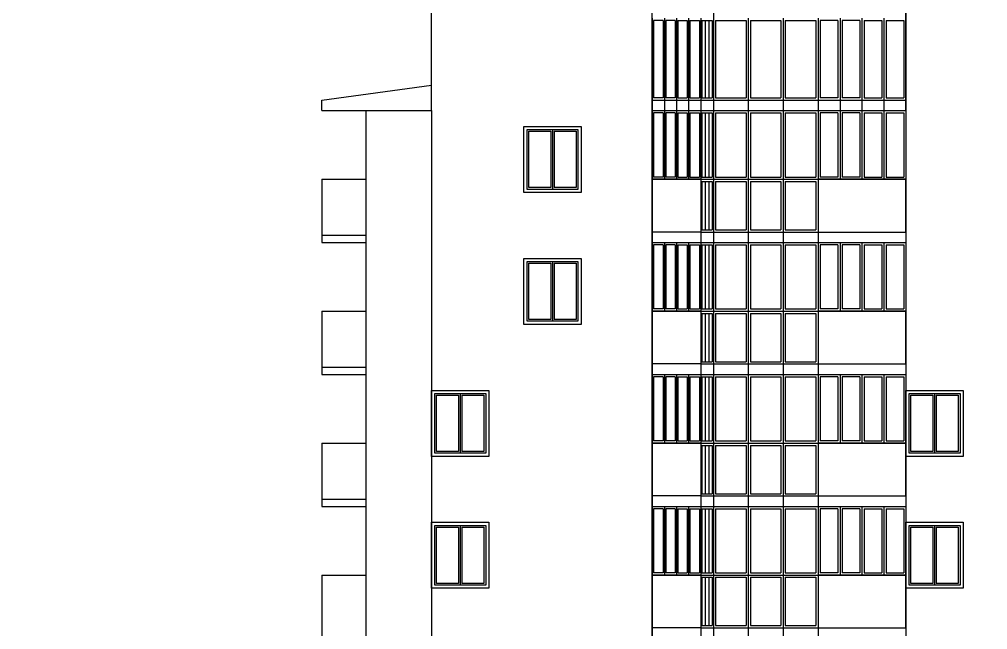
# Model space of a CAD drawing. Header units: inches. Extents: x -634 to 3638, y -6930911 to 5552.
# Drawn here: x 2306.56 to 2327.81, y 3421.31 to 3434.7 of the extents above; entities that cross this region are included whole.
import ezdxf

# ---------------------------------------------------------------- set-up
doc = ezdxf.new("R2010")
doc.units = ezdxf.units.IN
doc.header["$MEASUREMENT"] = 0
doc.linetypes.add('Dashed', pattern=[1128.888893, 564.444447, -564.444447])
for name, color, linetype, lineweight in [('ELEV', 134, 'Continuous', 18), ('фасады', 7, 'Continuous', 30), ('фасады2', 7, 'Continuous', 25)]:
    doc.layers.add(name, color=color, linetype=linetype, lineweight=lineweight)

msp = doc.modelspace()

# ---------------------------------------------------------------- hatches: boundary and pattern name
at = {"layer": 'ELEV', "linetype": 'Continuous'}
h = msp.add_hatch(dxfattribs=at)
h.set_pattern_fill('ANSI31', color=256, scale=0.01044, style=0)
h.set_pattern_definition([(45, (1262.311104, 3366.587935), (-0.02343928418428, 0.02343928418428), [])])
edge = h.paths.add_edge_path()
edge.add_ellipse((1445.78234, 3471.96182), major_axis=(0, 6932302.83262), ratio=0.00000001506, start_angle=89.999976115149, end_angle=270.000023884851)
edge.add_line((1445.67794, 3474.85168), (1445.67794, 3528.48347))
edge.add_line((1445.67794, 3528.48347), (1445.88675, 3528.48347))
edge.add_line((1445.88675, 3528.48347), (1445.88675, 3474.85168))

# ---------------------------------------------------------------- linework, layer by layer
at = {"layer": 'фасады', "color": 7, "ltscale": 100}
for points in [[(2320.454, 3426.90714), (2320.454, 3439.77536)], [(2321.79484, 3439.77536), (2321.79484, 3426.90714)], [(2326.01994, 3439.77536), (2326.01994, 3426.90714)], [(2313.19898, 3432.69494), (2315.61057, 3432.69494)], [(2320.454, 3400.86201), (2320.454, 3426.90714)], [(2321.79484, 3426.90714), (2321.79484, 3400.86201)], [(2326.01994, 3426.90714), (2326.01994, 3400.86201)]]:
    msp.add_lwpolyline(points, dxfattribs=at)
at = {"layer": 'фасады', "color": 7, "linetype": 'Dashed', "ltscale": 100}
for points in [[(2315.61057, 3432.69494), (2315.61057, 3436.10975)], [(2313.19898, 3432.92645), (2315.61057, 3433.25448)], [(2313.19898, 3432.69494), (2313.19898, 3432.92645)], [(2314.16362, 3432.69494), (2314.16362, 3429.80104)], [(2315.61057, 3432.69494), (2315.61057, 3429.80104)], [(2313.19898, 3431.19011), (2313.19898, 3429.80104)], [(2313.19898, 3431.19011), (2314.16362, 3431.19011)], [(2314.16362, 3429.95538), (2313.19898, 3429.95538), (2313.19898, 3429.80104), (2314.16362, 3429.80104)], [(2314.16362, 3429.80104), (2314.16362, 3426.90714)], [(2315.61057, 3429.80104), (2315.61057, 3426.90714)], [(2313.19898, 3428.29621), (2313.19898, 3426.90714)], [(2313.19898, 3428.29621), (2314.16362, 3428.29621)], [(2314.16362, 3427.06148), (2313.19898, 3427.06148), (2313.19898, 3426.90714), (2314.16362, 3426.90714)], [(2314.16362, 3427.06148), (2313.19898, 3427.06148), (2313.19898, 3426.90714), (2314.16362, 3426.90714)], [(2314.16362, 3426.90714), (2314.16362, 3424.01323)], [(2315.61057, 3426.90714), (2315.61057, 3424.01323)], [(2313.19898, 3425.40231), (2313.19898, 3424.01323)], [(2313.19898, 3425.40231), (2314.16362, 3425.40231)], [(2314.16362, 3424.16758), (2313.19898, 3424.16758), (2313.19898, 3424.01323), (2314.16362, 3424.01323)], [(2314.16362, 3424.01323), (2314.16362, 3421.11933)], [(2315.61057, 3424.01323), (2315.61057, 3421.11933)], [(2313.19898, 3422.5084), (2313.19898, 3421.11933)], [(2313.19898, 3422.5084), (2314.16362, 3422.5084)]]:
    msp.add_lwpolyline(points, dxfattribs=at)
at = {"layer": 'фасады', "color": 7, "ltscale": 100}
for points in [[(2320.454, 3431.19011), (2321.5151, 3431.19011), (2321.5151, 3430.03255), (2320.454, 3430.03255)], [(2326.01994, 3431.19011), (2324.09067, 3431.19011), (2324.09067, 3430.03255), (2326.01994, 3430.03255)], [(2320.454, 3428.29621), (2321.5151, 3428.29621), (2321.5151, 3427.13865), (2320.454, 3427.13865)], [(2326.01994, 3428.29621), (2324.09067, 3428.29621), (2324.09067, 3427.13865), (2326.01994, 3427.13865)], [(2320.454, 3425.40231), (2321.5151, 3425.40231), (2321.5151, 3424.24475), (2320.454, 3424.24475)], [(2326.01994, 3425.40231), (2324.09067, 3425.40231), (2324.09067, 3424.24475), (2326.01994, 3424.24475)], [(2320.454, 3422.5084), (2321.5151, 3422.5084), (2321.5151, 3421.35084), (2320.454, 3421.35084)], [(2326.01994, 3422.5084), (2324.09067, 3422.5084), (2324.09067, 3421.35084), (2326.01994, 3421.35084)]]:
    msp.add_lwpolyline(points, close=True, dxfattribs=at)
at = {"layer": 'фасады2', "color": 7, "ltscale": 100}
for p, q in [((2317.70383, 3432.28015), (2318.8228, 3432.28015)), ((2317.70383, 3430.96825), (2317.70383, 3432.28015)), ((2318.8228, 3432.28015), (2318.8228, 3430.96825)), ((2317.74241, 3431.00683), (2317.74241, 3432.24156)), ((2317.74241, 3432.24156), (2318.22473, 3432.24156)), ((2318.3019, 3432.24156), (2318.78422, 3432.24156)), ((2318.78422, 3432.24156), (2318.78422, 3431.00683)), ((2318.22473, 3431.00683), (2317.74241, 3431.00683)), ((2318.78422, 3431.00683), (2318.3019, 3431.00683)), ((2321.5151, 3431.19011), (2320.454, 3431.19011)), ((2321.5151, 3431.19011), (2320.454, 3431.19011)), ((2321.5151, 3431.19011), (2320.454, 3431.19011)), ((2326.01994, 3431.19011), (2324.09067, 3431.19011)), ((2326.01994, 3431.19011), (2324.09067, 3431.19011)), ((2326.01994, 3431.19011), (2324.09067, 3431.19011)), ((2318.8228, 3430.96825), (2317.70383, 3430.96825)), ((2317.70383, 3429.38625), (2318.8228, 3429.38625)), ((2317.70383, 3428.07434), (2317.70383, 3429.38625)), ((2317.74241, 3428.11293), (2317.74241, 3429.34766)), ((2317.74241, 3429.34766), (2318.22473, 3429.34766)), ((2318.3019, 3429.34766), (2318.78422, 3429.34766)), ((2318.78422, 3429.34766), (2318.78422, 3428.11293)), ((2318.8228, 3429.38625), (2318.8228, 3428.07434)), ((2321.5151, 3428.29621), (2320.454, 3428.29621)), ((2321.5151, 3428.29621), (2320.454, 3428.29621)), ((2321.5151, 3428.29621), (2320.454, 3428.29621)), ((2326.01994, 3428.29621), (2324.09067, 3428.29621)), ((2326.01994, 3428.29621), (2324.09067, 3428.29621)), ((2326.01994, 3428.29621), (2324.09067, 3428.29621)), ((2318.8228, 3428.07434), (2317.70383, 3428.07434)), ((2318.22473, 3428.11293), (2317.74241, 3428.11293)), ((2318.78422, 3428.11293), (2318.3019, 3428.11293)), ((2315.67809, 3426.49234), (2316.79707, 3426.49234)), ((2315.67809, 3425.18044), (2315.67809, 3426.49234)), ((2315.71668, 3425.21903), (2315.71668, 3426.45376)), ((2315.71668, 3426.45376), (2316.199, 3426.45376)), ((2316.27617, 3426.45376), (2316.75848, 3426.45376)), ((2316.75848, 3426.45376), (2316.75848, 3425.21903)), ((2316.79707, 3426.49234), (2316.79707, 3425.18044)), ((2326.08746, 3426.49234), (2327.20644, 3426.49234)), ((2326.08746, 3425.18044), (2326.08746, 3426.49234)), ((2326.12605, 3425.21903), (2326.12605, 3426.45376)), ((2326.12605, 3426.45376), (2326.60837, 3426.45376)), ((2326.68554, 3426.45376), (2327.16785, 3426.45376)), ((2327.16785, 3426.45376), (2327.16785, 3425.21903)), ((2327.20644, 3426.49234), (2327.20644, 3425.18044)), ((2321.5151, 3425.40231), (2320.454, 3425.40231)), ((2321.5151, 3425.40231), (2320.454, 3425.40231)), ((2321.5151, 3425.40231), (2320.454, 3425.40231)), ((2326.01994, 3425.40231), (2324.09067, 3425.40231)), ((2326.01994, 3425.40231), (2324.09067, 3425.40231)), ((2326.01994, 3425.40231), (2324.09067, 3425.40231)), ((2316.79707, 3425.18044), (2315.67809, 3425.18044)), ((2316.199, 3425.21903), (2315.71668, 3425.21903)), ((2316.75848, 3425.21903), (2316.27617, 3425.21903)), ((2327.20644, 3425.18044), (2326.08746, 3425.18044)), ((2326.60837, 3425.21903), (2326.12605, 3425.21903)), ((2327.16785, 3425.21903), (2326.68554, 3425.21903)), ((2315.67809, 3423.59844), (2316.79707, 3423.59844)), ((2315.67809, 3422.28654), (2315.67809, 3423.59844)), ((2315.71668, 3422.32512), (2315.71668, 3423.55986)), ((2315.71668, 3423.55986), (2316.199, 3423.55986)), ((2316.27617, 3423.55986), (2316.75848, 3423.55986)), ((2316.75848, 3423.55986), (2316.75848, 3422.32512)), ((2316.79707, 3423.59844), (2316.79707, 3422.28654)), ((2326.08746, 3423.59844), (2327.20644, 3423.59844)), ((2326.08746, 3422.28654), (2326.08746, 3423.59844)), ((2326.12605, 3422.32512), (2326.12605, 3423.55986)), ((2326.12605, 3423.55986), (2326.60837, 3423.55986)), ((2326.68554, 3423.55986), (2327.16785, 3423.55986)), ((2327.16785, 3423.55986), (2327.16785, 3422.32512)), ((2327.20644, 3423.59844), (2327.20644, 3422.28654)), ((2321.5151, 3422.5084), (2320.454, 3422.5084)), ((2321.5151, 3422.5084), (2320.454, 3422.5084)), ((2321.5151, 3422.5084), (2320.454, 3422.5084)), ((2326.01994, 3422.5084), (2324.09067, 3422.5084)), ((2326.01994, 3422.5084), (2324.09067, 3422.5084)), ((2326.01994, 3422.5084), (2324.09067, 3422.5084)), ((2316.79707, 3422.28654), (2315.67809, 3422.28654)), ((2316.199, 3422.32512), (2315.71668, 3422.32512)), ((2316.75848, 3422.32512), (2316.27617, 3422.32512)), ((2327.20644, 3422.28654), (2326.08746, 3422.28654)), ((2326.60837, 3422.32512), (2326.12605, 3422.32512)), ((2327.16785, 3422.32512), (2326.68554, 3422.32512))]:
    msp.add_line(p, q, dxfattribs=at)
at = {"layer": 'фасады2', "color": 7, "linetype": 'Dashed', "ltscale": 100}
for points in [[(2326.01994, 3432.69494), (2326.01994, 3439.77536)], [(2320.454, 3434.72067), (2320.454, 3432.69494)], [(2320.48294, 3434.67244), (2320.48294, 3432.97469)], [(2320.69033, 3434.67244), (2320.48294, 3434.67244)], [(2320.69033, 3434.67244), (2320.69033, 3432.97469)], [(2320.71927, 3434.72067), (2320.71927, 3432.69494)], [(2320.74821, 3434.67244), (2320.74821, 3432.97469)], [(2320.95561, 3434.67244), (2320.74821, 3434.67244)], [(2320.95561, 3434.67244), (2320.95561, 3432.97469)], [(2320.98455, 3434.72067), (2320.98455, 3432.69494)], [(2321.01349, 3434.67244), (2321.01349, 3432.97469)], [(2321.01349, 3434.67244), (2321.22088, 3434.67244)], [(2321.22088, 3434.67244), (2321.22088, 3432.97469)], [(2321.24982, 3434.72067), (2321.24982, 3432.69494)], [(2321.27876, 3434.67244), (2321.27876, 3432.97469)], [(2321.27876, 3434.67244), (2321.48616, 3434.67244)], [(2321.48616, 3434.67244), (2321.48616, 3432.97469)], [(2321.5151, 3434.72067), (2321.5151, 3432.69494)], [(2321.53921, 3434.67244), (2321.77072, 3434.67244)], [(2321.79484, 3434.72067), (2321.79484, 3432.69494)], [(2321.84307, 3434.67244), (2322.51156, 3434.67244)], [(2322.55979, 3434.72067), (2322.55979, 3432.69494)], [(2322.60803, 3434.67244), (2323.27652, 3434.67244)], [(2323.32475, 3434.72067), (2323.32475, 3432.69494)], [(2323.37298, 3434.67244), (2324.04147, 3434.67244)], [(2324.09067, 3434.72067), (2324.09067, 3432.69494)], [(2324.52476, 3434.67244), (2324.1389, 3434.67244)], [(2324.52476, 3434.67244), (2324.52476, 3432.97469)], [(2324.57299, 3434.72067), (2324.57299, 3432.69494)], [(2324.62122, 3434.67244), (2324.62122, 3432.97469)], [(2325.00707, 3434.67244), (2324.62122, 3434.67244)], [(2325.00707, 3434.67244), (2325.00707, 3432.97469)], [(2325.0553, 3434.72067), (2325.0553, 3432.69494)], [(2325.10354, 3434.67244), (2325.10354, 3432.97469)], [(2325.10354, 3434.67244), (2325.48939, 3434.67244)], [(2325.48939, 3434.67244), (2325.48939, 3432.97469)], [(2325.53762, 3434.72067), (2325.53762, 3432.69494)], [(2325.58585, 3434.67244), (2325.58585, 3432.97469)], [(2325.58585, 3434.67244), (2325.97171, 3434.67244)], [(2320.454, 3432.92645), (2326.01994, 3432.92645)], [(2320.454, 3432.92645), (2326.01994, 3432.92645)], [(2320.454, 3432.92645), (2326.01994, 3432.92645)], [(2320.69033, 3432.97469), (2320.48294, 3432.97469)], [(2320.95561, 3432.97469), (2320.74821, 3432.97469)], [(2321.01349, 3432.97469), (2321.22088, 3432.97469)], [(2321.27876, 3432.97469), (2321.48616, 3432.97469)], [(2321.53921, 3432.97469), (2321.77072, 3432.97469)], [(2321.84307, 3432.97469), (2322.51156, 3432.97469)], [(2322.60803, 3432.97469), (2323.27652, 3432.97469)], [(2323.37298, 3432.97469), (2324.04147, 3432.97469)], [(2324.52476, 3432.97469), (2324.1389, 3432.97469)], [(2325.00707, 3432.97469), (2324.62122, 3432.97469)], [(2325.10354, 3432.97469), (2325.48939, 3432.97469)], [(2325.58585, 3432.97469), (2325.97171, 3432.97469)], [(2320.454, 3432.69494), (2320.454, 3429.80104)], [(2320.454, 3432.69494), (2320.454, 3429.80104)], [(2320.454, 3432.69494), (2320.454, 3429.80104)], [(2320.454, 3432.69494), (2326.01994, 3432.69494)], [(2320.71927, 3432.69494), (2320.71927, 3431.19011)], [(2320.98455, 3432.69494), (2320.98455, 3431.19011)], [(2321.24982, 3432.69494), (2321.24982, 3431.19011)], [(2321.5151, 3432.69494), (2321.5151, 3429.80104)], [(2321.5151, 3432.69494), (2321.5151, 3429.80104)], [(2321.5151, 3432.69494), (2321.5151, 3429.80104)], [(2321.79484, 3432.69494), (2321.79484, 3429.80104)], [(2321.79484, 3432.69494), (2321.79484, 3429.80104)], [(2321.79484, 3432.69494), (2321.79484, 3429.80104)], [(2322.55979, 3432.69494), (2322.55979, 3429.80104)], [(2323.32475, 3432.69494), (2323.32475, 3429.80104)], [(2324.09067, 3432.69494), (2324.09067, 3429.80104)], [(2324.09067, 3432.69494), (2324.09067, 3429.80104)], [(2324.09067, 3432.69494), (2324.09067, 3429.80104)], [(2324.57299, 3432.69494), (2324.57299, 3431.19011)], [(2325.0553, 3432.69494), (2325.0553, 3431.19011)], [(2325.53762, 3432.69494), (2325.53762, 3431.19011)], [(2326.01994, 3432.69494), (2326.01994, 3429.80104)], [(2326.01994, 3432.69494), (2326.01994, 3429.80104)], [(2326.01994, 3432.69494), (2326.01994, 3429.80104)], [(2320.48294, 3432.64671), (2320.48294, 3431.23834)], [(2320.69033, 3432.64671), (2320.48294, 3432.64671)], [(2320.69033, 3432.64671), (2320.69033, 3431.23834)], [(2320.74821, 3432.64671), (2320.74821, 3431.23834)], [(2320.95561, 3432.64671), (2320.74821, 3432.64671)], [(2320.95561, 3432.64671), (2320.95561, 3431.23834)], [(2321.01349, 3432.64671), (2321.01349, 3431.23834)], [(2321.01349, 3432.64671), (2321.22088, 3432.64671)], [(2321.22088, 3432.64671), (2321.22088, 3431.23834)], [(2321.27876, 3432.64671), (2321.27876, 3431.23834)], [(2321.27876, 3432.64671), (2321.48616, 3432.64671)], [(2321.48616, 3432.64671), (2321.48616, 3431.23834)], [(2321.53921, 3432.64671), (2321.77072, 3432.64671)], [(2321.84307, 3432.64671), (2322.51156, 3432.64671)], [(2322.60803, 3432.64671), (2323.27652, 3432.64671)], [(2323.37298, 3432.64671), (2324.04147, 3432.64671)], [(2324.52476, 3432.64671), (2324.1389, 3432.64671)], [(2324.52476, 3432.64671), (2324.52476, 3431.23834)], [(2324.62122, 3432.64671), (2324.62122, 3431.23834)], [(2325.00707, 3432.64671), (2324.62122, 3432.64671)], [(2325.00707, 3432.64671), (2325.00707, 3431.23834)], [(2325.10354, 3432.64671), (2325.10354, 3431.23834)], [(2325.10354, 3432.64671), (2325.48939, 3432.64671)], [(2325.48939, 3432.64671), (2325.48939, 3431.23834)], [(2325.58585, 3432.64671), (2325.58585, 3431.23834)], [(2325.58585, 3432.64671), (2325.97171, 3432.64671)], [(2320.69033, 3431.23834), (2320.48294, 3431.23834)], [(2320.95561, 3431.23834), (2320.74821, 3431.23834)], [(2321.01349, 3431.23834), (2321.22088, 3431.23834)], [(2321.27876, 3431.23834), (2321.48616, 3431.23834)], [(2321.53921, 3431.23834), (2321.77072, 3431.23834)], [(2321.84307, 3431.23834), (2322.51156, 3431.23834)], [(2322.60803, 3431.23834), (2323.27652, 3431.23834)], [(2323.37298, 3431.23834), (2324.04147, 3431.23834)], [(2324.52476, 3431.23834), (2324.1389, 3431.23834)], [(2325.00707, 3431.23834), (2324.62122, 3431.23834)], [(2325.10354, 3431.23834), (2325.48939, 3431.23834)], [(2325.58585, 3431.23834), (2325.97171, 3431.23834)], [(2320.454, 3431.19011), (2326.01994, 3431.19011)], [(2320.454, 3431.19011), (2326.01994, 3431.19011)], [(2321.53921, 3431.14188), (2321.77072, 3431.14188)], [(2321.84307, 3431.14188), (2322.51156, 3431.14188)], [(2322.60803, 3431.14188), (2323.27652, 3431.14188)], [(2323.37298, 3431.14188), (2324.04147, 3431.14188)], [(2321.5151, 3430.03255), (2324.09067, 3430.03255)], [(2321.53921, 3430.08078), (2321.77072, 3430.08078)], [(2321.84307, 3430.08078), (2322.51156, 3430.08078)], [(2322.60803, 3430.08078), (2323.27652, 3430.08078)], [(2323.37298, 3430.08078), (2324.04147, 3430.08078)], [(2320.454, 3429.80104), (2320.454, 3426.90714)], [(2320.454, 3429.80104), (2320.454, 3426.90714)], [(2320.454, 3429.80104), (2320.454, 3426.90714)], [(2320.454, 3429.80104), (2326.01994, 3429.80104)], [(2320.454, 3429.80104), (2326.01994, 3429.80104)], [(2320.48294, 3429.75281), (2320.48294, 3428.34444)], [(2320.69033, 3429.75281), (2320.48294, 3429.75281)], [(2320.69033, 3429.75281), (2320.69033, 3428.34444)], [(2320.71927, 3429.80104), (2320.71927, 3428.29621)], [(2320.74821, 3429.75281), (2320.74821, 3428.34444)], [(2320.95561, 3429.75281), (2320.74821, 3429.75281)], [(2320.95561, 3429.75281), (2320.95561, 3428.34444)], [(2320.98455, 3429.80104), (2320.98455, 3428.29621)], [(2321.01349, 3429.75281), (2321.01349, 3428.34444)], [(2321.01349, 3429.75281), (2321.22088, 3429.75281)], [(2321.22088, 3429.75281), (2321.22088, 3428.34444)], [(2321.24982, 3429.80104), (2321.24982, 3428.29621)], [(2321.27876, 3429.75281), (2321.27876, 3428.34444)], [(2321.27876, 3429.75281), (2321.48616, 3429.75281)], [(2321.48616, 3429.75281), (2321.48616, 3428.34444)], [(2321.5151, 3429.80104), (2321.5151, 3426.90714)], [(2321.5151, 3429.80104), (2321.5151, 3426.90714)], [(2321.5151, 3429.80104), (2321.5151, 3426.90714)], [(2321.53921, 3429.75281), (2321.77072, 3429.75281)], [(2321.79484, 3429.80104), (2321.79484, 3426.90714)], [(2321.79484, 3429.80104), (2321.79484, 3426.90714)], [(2321.79484, 3429.80104), (2321.79484, 3426.90714)], [(2321.84307, 3429.75281), (2322.51156, 3429.75281)], [(2322.55979, 3429.80104), (2322.55979, 3426.90714)], [(2322.60803, 3429.75281), (2323.27652, 3429.75281)], [(2323.32475, 3429.80104), (2323.32475, 3426.90714)], [(2323.37298, 3429.75281), (2324.04147, 3429.75281)], [(2324.09067, 3429.80104), (2324.09067, 3426.90714)], [(2324.09067, 3429.80104), (2324.09067, 3426.90714)], [(2324.09067, 3429.80104), (2324.09067, 3426.90714)], [(2324.52476, 3429.75281), (2324.1389, 3429.75281)], [(2324.52476, 3429.75281), (2324.52476, 3428.34444)], [(2324.57299, 3429.80104), (2324.57299, 3428.29621)], [(2324.62122, 3429.75281), (2324.62122, 3428.34444)], [(2325.00707, 3429.75281), (2324.62122, 3429.75281)], [(2325.00707, 3429.75281), (2325.00707, 3428.34444)], [(2325.0553, 3429.80104), (2325.0553, 3428.29621)], [(2325.10354, 3429.75281), (2325.10354, 3428.34444)], [(2325.10354, 3429.75281), (2325.48939, 3429.75281)], [(2325.48939, 3429.75281), (2325.48939, 3428.34444)], [(2325.53762, 3429.80104), (2325.53762, 3428.29621)], [(2325.58585, 3429.75281), (2325.58585, 3428.34444)], [(2325.58585, 3429.75281), (2325.97171, 3429.75281)], [(2326.01994, 3429.80104), (2326.01994, 3426.90714)], [(2326.01994, 3429.80104), (2326.01994, 3426.90714)], [(2326.01994, 3429.80104), (2326.01994, 3426.90714)], [(2320.454, 3428.29621), (2326.01994, 3428.29621)], [(2320.454, 3428.29621), (2326.01994, 3428.29621)], [(2320.69033, 3428.34444), (2320.48294, 3428.34444)], [(2320.95561, 3428.34444), (2320.74821, 3428.34444)], [(2321.01349, 3428.34444), (2321.22088, 3428.34444)], [(2321.27876, 3428.34444), (2321.48616, 3428.34444)], [(2321.53921, 3428.34444), (2321.77072, 3428.34444)], [(2321.53921, 3428.24798), (2321.77072, 3428.24798)], [(2321.84307, 3428.34444), (2322.51156, 3428.34444)], [(2321.84307, 3428.24798), (2322.51156, 3428.24798)], [(2322.60803, 3428.34444), (2323.27652, 3428.34444)], [(2322.60803, 3428.24798), (2323.27652, 3428.24798)], [(2323.37298, 3428.34444), (2324.04147, 3428.34444)], [(2323.37298, 3428.24798), (2324.04147, 3428.24798)], [(2324.52476, 3428.34444), (2324.1389, 3428.34444)], [(2325.00707, 3428.34444), (2324.62122, 3428.34444)], [(2325.10354, 3428.34444), (2325.48939, 3428.34444)], [(2325.58585, 3428.34444), (2325.97171, 3428.34444)], [(2321.53921, 3427.18688), (2321.77072, 3427.18688)], [(2321.84307, 3427.18688), (2322.51156, 3427.18688)], [(2322.60803, 3427.18688), (2323.27652, 3427.18688)], [(2323.37298, 3427.18688), (2324.04147, 3427.18688)], [(2321.5151, 3427.13865), (2324.09067, 3427.13865)], [(2320.454, 3426.90714), (2320.454, 3424.01323)], [(2320.454, 3426.90714), (2320.454, 3424.01323)], [(2320.454, 3426.90714), (2320.454, 3424.01323)], [(2320.454, 3426.90714), (2326.01994, 3426.90714)], [(2320.454, 3426.90714), (2326.01994, 3426.90714)], [(2320.454, 3426.90714), (2326.01994, 3426.90714)], [(2320.454, 3426.90714), (2326.01994, 3426.90714)], [(2320.48294, 3426.8589), (2320.48294, 3425.45054)], [(2320.69033, 3426.8589), (2320.48294, 3426.8589)], [(2320.69033, 3426.8589), (2320.69033, 3425.45054)], [(2320.71927, 3426.90714), (2320.71927, 3425.40231)], [(2320.74821, 3426.8589), (2320.74821, 3425.45054)], [(2320.95561, 3426.8589), (2320.74821, 3426.8589)], [(2320.95561, 3426.8589), (2320.95561, 3425.45054)], [(2320.98455, 3426.90714), (2320.98455, 3425.40231)], [(2321.01349, 3426.8589), (2321.01349, 3425.45054)], [(2321.01349, 3426.8589), (2321.22088, 3426.8589)], [(2321.22088, 3426.8589), (2321.22088, 3425.45054)], [(2321.24982, 3426.90714), (2321.24982, 3425.40231)], [(2321.27876, 3426.8589), (2321.27876, 3425.45054)], [(2321.27876, 3426.8589), (2321.48616, 3426.8589)], [(2321.48616, 3426.8589), (2321.48616, 3425.45054)], [(2321.5151, 3426.90714), (2321.5151, 3424.01323)], [(2321.5151, 3426.90714), (2321.5151, 3424.01323)], [(2321.5151, 3426.90714), (2321.5151, 3424.01323)], [(2321.53921, 3426.8589), (2321.77072, 3426.8589)], [(2321.79484, 3426.90714), (2321.79484, 3424.01323)], [(2321.79484, 3426.90714), (2321.79484, 3424.01323)], [(2321.79484, 3426.90714), (2321.79484, 3424.01323)], [(2321.84307, 3426.8589), (2322.51156, 3426.8589)], [(2322.55979, 3426.90714), (2322.55979, 3424.01323)], [(2322.60803, 3426.8589), (2323.27652, 3426.8589)], [(2323.32475, 3426.90714), (2323.32475, 3424.01323)], [(2323.37298, 3426.8589), (2324.04147, 3426.8589)], [(2324.09067, 3426.90714), (2324.09067, 3424.01323)], [(2324.09067, 3426.90714), (2324.09067, 3424.01323)], [(2324.09067, 3426.90714), (2324.09067, 3424.01323)], [(2324.52476, 3426.8589), (2324.1389, 3426.8589)], [(2324.52476, 3426.8589), (2324.52476, 3425.45054)], [(2324.57299, 3426.90714), (2324.57299, 3425.40231)], [(2324.62122, 3426.8589), (2324.62122, 3425.45054)], [(2325.00707, 3426.8589), (2324.62122, 3426.8589)], [(2325.00707, 3426.8589), (2325.00707, 3425.45054)], [(2325.0553, 3426.90714), (2325.0553, 3425.40231)], [(2325.10354, 3426.8589), (2325.10354, 3425.45054)], [(2325.10354, 3426.8589), (2325.48939, 3426.8589)], [(2325.48939, 3426.8589), (2325.48939, 3425.45054)], [(2325.53762, 3426.90714), (2325.53762, 3425.40231)], [(2325.58585, 3426.8589), (2325.58585, 3425.45054)], [(2325.58585, 3426.8589), (2325.97171, 3426.8589)], [(2326.01994, 3426.90714), (2326.01994, 3424.01323)], [(2326.01994, 3426.90714), (2326.01994, 3424.01323)], [(2326.01994, 3426.90714), (2326.01994, 3424.01323)], [(2320.454, 3425.40231), (2326.01994, 3425.40231)], [(2320.454, 3425.40231), (2326.01994, 3425.40231)], [(2320.69033, 3425.45054), (2320.48294, 3425.45054)], [(2320.95561, 3425.45054), (2320.74821, 3425.45054)], [(2321.01349, 3425.45054), (2321.22088, 3425.45054)], [(2321.27876, 3425.45054), (2321.48616, 3425.45054)], [(2321.53921, 3425.45054), (2321.77072, 3425.45054)], [(2321.53921, 3425.35408), (2321.77072, 3425.35408)], [(2321.84307, 3425.45054), (2322.51156, 3425.45054)], [(2321.84307, 3425.35408), (2322.51156, 3425.35408)], [(2322.60803, 3425.45054), (2323.27652, 3425.45054)], [(2322.60803, 3425.35408), (2323.27652, 3425.35408)], [(2323.37298, 3425.45054), (2324.04147, 3425.45054)], [(2323.37298, 3425.35408), (2324.04147, 3425.35408)], [(2324.52476, 3425.45054), (2324.1389, 3425.45054)], [(2325.00707, 3425.45054), (2324.62122, 3425.45054)], [(2325.10354, 3425.45054), (2325.48939, 3425.45054)], [(2325.58585, 3425.45054), (2325.97171, 3425.45054)], [(2321.5151, 3424.24475), (2324.09067, 3424.24475)], [(2321.53921, 3424.29298), (2321.77072, 3424.29298)], [(2321.84307, 3424.29298), (2322.51156, 3424.29298)], [(2322.60803, 3424.29298), (2323.27652, 3424.29298)], [(2323.37298, 3424.29298), (2324.04147, 3424.29298)], [(2320.454, 3424.01323), (2320.454, 3421.11933)], [(2320.454, 3424.01323), (2320.454, 3421.11933)], [(2320.454, 3424.01323), (2320.454, 3421.11933)], [(2320.454, 3424.01323), (2326.01994, 3424.01323)], [(2320.454, 3424.01323), (2326.01994, 3424.01323)], [(2320.71927, 3424.01323), (2320.71927, 3422.5084)], [(2320.98455, 3424.01323), (2320.98455, 3422.5084)], [(2321.24982, 3424.01323), (2321.24982, 3422.5084)], [(2321.5151, 3424.01323), (2321.5151, 3421.11933)], [(2321.5151, 3424.01323), (2321.5151, 3421.11933)], [(2321.5151, 3424.01323), (2321.5151, 3421.11933)], [(2321.79484, 3424.01323), (2321.79484, 3421.11933)], [(2321.79484, 3424.01323), (2321.79484, 3421.11933)], [(2321.79484, 3424.01323), (2321.79484, 3421.11933)], [(2322.55979, 3424.01323), (2322.55979, 3421.11933)], [(2323.32475, 3424.01323), (2323.32475, 3421.11933)], [(2324.09067, 3424.01323), (2324.09067, 3421.11933)], [(2324.09067, 3424.01323), (2324.09067, 3421.11933)], [(2324.09067, 3424.01323), (2324.09067, 3421.11933)], [(2324.57299, 3424.01323), (2324.57299, 3422.5084)], [(2325.0553, 3424.01323), (2325.0553, 3422.5084)], [(2325.53762, 3424.01323), (2325.53762, 3422.5084)], [(2326.01994, 3424.01323), (2326.01994, 3421.11933)], [(2326.01994, 3424.01323), (2326.01994, 3421.11933)], [(2326.01994, 3424.01323), (2326.01994, 3421.11933)], [(2320.48294, 3423.965), (2320.48294, 3422.55664)], [(2320.69033, 3423.965), (2320.48294, 3423.965)], [(2320.69033, 3423.965), (2320.69033, 3422.55664)], [(2320.74821, 3423.965), (2320.74821, 3422.55664)], [(2320.95561, 3423.965), (2320.74821, 3423.965)], [(2320.95561, 3423.965), (2320.95561, 3422.55664)], [(2321.01349, 3423.965), (2321.01349, 3422.55664)], [(2321.01349, 3423.965), (2321.22088, 3423.965)], [(2321.22088, 3423.965), (2321.22088, 3422.55664)], [(2321.27876, 3423.965), (2321.27876, 3422.55664)], [(2321.27876, 3423.965), (2321.48616, 3423.965)], [(2321.48616, 3423.965), (2321.48616, 3422.55664)], [(2321.53921, 3423.965), (2321.77072, 3423.965)], [(2321.84307, 3423.965), (2322.51156, 3423.965)], [(2322.60803, 3423.965), (2323.27652, 3423.965)], [(2323.37298, 3423.965), (2324.04147, 3423.965)], [(2324.52476, 3423.965), (2324.1389, 3423.965)], [(2324.52476, 3423.965), (2324.52476, 3422.55664)], [(2324.62122, 3423.965), (2324.62122, 3422.55664)], [(2325.00707, 3423.965), (2324.62122, 3423.965)], [(2325.00707, 3423.965), (2325.00707, 3422.55664)], [(2325.10354, 3423.965), (2325.10354, 3422.55664)], [(2325.10354, 3423.965), (2325.48939, 3423.965)], [(2325.48939, 3423.965), (2325.48939, 3422.55664)], [(2325.58585, 3423.965), (2325.58585, 3422.55664)], [(2325.58585, 3423.965), (2325.97171, 3423.965)], [(2320.454, 3422.5084), (2326.01994, 3422.5084)], [(2320.454, 3422.5084), (2326.01994, 3422.5084)], [(2320.69033, 3422.55664), (2320.48294, 3422.55664)], [(2320.95561, 3422.55664), (2320.74821, 3422.55664)], [(2321.01349, 3422.55664), (2321.22088, 3422.55664)], [(2321.27876, 3422.55664), (2321.48616, 3422.55664)], [(2321.53921, 3422.55664), (2321.77072, 3422.55664)], [(2321.84307, 3422.55664), (2322.51156, 3422.55664)], [(2322.60803, 3422.55664), (2323.27652, 3422.55664)], [(2323.37298, 3422.55664), (2324.04147, 3422.55664)], [(2324.52476, 3422.55664), (2324.1389, 3422.55664)], [(2325.00707, 3422.55664), (2324.62122, 3422.55664)], [(2325.10354, 3422.55664), (2325.48939, 3422.55664)], [(2325.58585, 3422.55664), (2325.97171, 3422.55664)], [(2321.53921, 3422.46017), (2321.77072, 3422.46017)], [(2321.84307, 3422.46017), (2322.51156, 3422.46017)], [(2322.60803, 3422.46017), (2323.27652, 3422.46017)], [(2323.37298, 3422.46017), (2324.04147, 3422.46017)], [(2321.5151, 3421.35084), (2324.09067, 3421.35084)], [(2321.53921, 3421.39907), (2321.77072, 3421.39907)], [(2321.84307, 3421.39907), (2322.51156, 3421.39907)], [(2322.60803, 3421.39907), (2323.27652, 3421.39907)], [(2323.37298, 3421.39907), (2324.04147, 3421.39907)]]:
    msp.add_lwpolyline(points, dxfattribs=at)
at = {"layer": 'фасады2', "color": 7, "ltscale": 100}
for points in [[(2321.53921, 3434.67244), (2321.53921, 3432.97469)], [(2321.61638, 3434.67244), (2321.61638, 3432.97469)], [(2321.69355, 3434.67244), (2321.69355, 3432.97469)], [(2321.77072, 3434.67244), (2321.77072, 3432.97469)], [(2321.84307, 3434.67244), (2321.84307, 3432.97469)], [(2322.51156, 3434.67244), (2322.51156, 3432.97469)], [(2322.60803, 3434.67244), (2322.60803, 3432.97469)], [(2323.27652, 3434.67244), (2323.27652, 3432.97469)], [(2323.37298, 3434.67244), (2323.37298, 3432.97469)], [(2324.04147, 3434.67244), (2324.04147, 3432.97469)], [(2324.1389, 3434.67244), (2324.1389, 3432.97469)], [(2325.97171, 3434.67244), (2325.97171, 3432.97469)], [(2324.09067, 3432.69494), (2324.09067, 3429.80104)], [(2321.53921, 3432.64671), (2321.53921, 3431.23834)], [(2321.61638, 3432.64671), (2321.61638, 3431.23834)], [(2321.69355, 3432.64671), (2321.69355, 3431.23834)], [(2321.77072, 3432.64671), (2321.77072, 3431.23834)], [(2321.84307, 3432.64671), (2321.84307, 3431.23834)], [(2322.51156, 3432.64671), (2322.51156, 3431.23834)], [(2322.60803, 3432.64671), (2322.60803, 3431.23834)], [(2323.27652, 3432.64671), (2323.27652, 3431.23834)], [(2323.37298, 3432.64671), (2323.37298, 3431.23834)], [(2324.04147, 3432.64671), (2324.04147, 3431.23834)], [(2324.1389, 3432.64671), (2324.1389, 3431.23834)], [(2325.97171, 3432.64671), (2325.97171, 3431.23834)], [(2318.26331, 3432.28015), (2318.26331, 3430.96825)], [(2318.22473, 3432.24156), (2318.22473, 3431.00683)], [(2318.3019, 3432.24156), (2318.3019, 3431.00683)], [(2321.53921, 3431.14188), (2321.53921, 3430.08078)], [(2321.61638, 3431.14188), (2321.61638, 3430.08078)], [(2321.69355, 3431.14188), (2321.69355, 3430.08078)], [(2321.77072, 3431.14188), (2321.77072, 3430.08078)], [(2321.84307, 3431.14188), (2321.84307, 3430.08078)], [(2322.51156, 3431.14188), (2322.51156, 3430.08078)], [(2322.60803, 3431.14188), (2322.60803, 3430.08078)], [(2323.27652, 3431.14188), (2323.27652, 3430.08078)], [(2323.37298, 3431.14188), (2323.37298, 3430.08078)], [(2324.04147, 3431.14188), (2324.04147, 3430.08078)], [(2321.53921, 3429.75281), (2321.53921, 3428.34444)], [(2321.61638, 3429.75281), (2321.61638, 3428.34444)], [(2321.69355, 3429.75281), (2321.69355, 3428.34444)], [(2321.77072, 3429.75281), (2321.77072, 3428.34444)], [(2321.84307, 3429.75281), (2321.84307, 3428.34444)], [(2322.51156, 3429.75281), (2322.51156, 3428.34444)], [(2322.60803, 3429.75281), (2322.60803, 3428.34444)], [(2323.27652, 3429.75281), (2323.27652, 3428.34444)], [(2323.37298, 3429.75281), (2323.37298, 3428.34444)], [(2324.04147, 3429.75281), (2324.04147, 3428.34444)], [(2324.09067, 3429.80104), (2324.09067, 3426.90714)], [(2324.1389, 3429.75281), (2324.1389, 3428.34444)], [(2325.97171, 3429.75281), (2325.97171, 3428.34444)], [(2318.22473, 3429.34766), (2318.22473, 3428.11293)], [(2318.26331, 3429.38625), (2318.26331, 3428.07434)], [(2318.3019, 3429.34766), (2318.3019, 3428.11293)], [(2321.53921, 3428.24798), (2321.53921, 3427.18688)], [(2321.61638, 3428.24798), (2321.61638, 3427.18688)], [(2321.69355, 3428.24798), (2321.69355, 3427.18688)], [(2321.77072, 3428.24798), (2321.77072, 3427.18688)], [(2321.84307, 3428.24798), (2321.84307, 3427.18688)], [(2322.51156, 3428.24798), (2322.51156, 3427.18688)], [(2322.60803, 3428.24798), (2322.60803, 3427.18688)], [(2323.27652, 3428.24798), (2323.27652, 3427.18688)], [(2323.37298, 3428.24798), (2323.37298, 3427.18688)], [(2324.04147, 3428.24798), (2324.04147, 3427.18688)], [(2321.53921, 3426.8589), (2321.53921, 3425.45054)], [(2321.61638, 3426.8589), (2321.61638, 3425.45054)], [(2321.69355, 3426.8589), (2321.69355, 3425.45054)], [(2321.77072, 3426.8589), (2321.77072, 3425.45054)], [(2321.84307, 3426.8589), (2321.84307, 3425.45054)], [(2322.51156, 3426.8589), (2322.51156, 3425.45054)], [(2322.60803, 3426.8589), (2322.60803, 3425.45054)], [(2323.27652, 3426.8589), (2323.27652, 3425.45054)], [(2323.37298, 3426.8589), (2323.37298, 3425.45054)], [(2324.04147, 3426.8589), (2324.04147, 3425.45054)], [(2324.09067, 3426.90714), (2324.09067, 3424.01323)], [(2324.1389, 3426.8589), (2324.1389, 3425.45054)], [(2325.97171, 3426.8589), (2325.97171, 3425.45054)], [(2316.199, 3426.45376), (2316.199, 3425.21903)], [(2316.23758, 3426.49234), (2316.23758, 3425.18044)], [(2316.27617, 3426.45376), (2316.27617, 3425.21903)], [(2326.60837, 3426.45376), (2326.60837, 3425.21903)], [(2326.64695, 3426.49234), (2326.64695, 3425.18044)], [(2326.68554, 3426.45376), (2326.68554, 3425.21903)], [(2321.53921, 3425.35408), (2321.53921, 3424.29298)], [(2321.61638, 3425.35408), (2321.61638, 3424.29298)], [(2321.69355, 3425.35408), (2321.69355, 3424.29298)], [(2321.77072, 3425.35408), (2321.77072, 3424.29298)], [(2321.84307, 3425.35408), (2321.84307, 3424.29298)], [(2322.51156, 3425.35408), (2322.51156, 3424.29298)], [(2322.60803, 3425.35408), (2322.60803, 3424.29298)], [(2323.27652, 3425.35408), (2323.27652, 3424.29298)], [(2323.37298, 3425.35408), (2323.37298, 3424.29298)], [(2324.04147, 3425.35408), (2324.04147, 3424.29298)], [(2324.09067, 3424.01323), (2324.09067, 3421.11933)], [(2321.53921, 3423.965), (2321.53921, 3422.55664)], [(2321.61638, 3423.965), (2321.61638, 3422.55664)], [(2321.69355, 3423.965), (2321.69355, 3422.55664)], [(2321.77072, 3423.965), (2321.77072, 3422.55664)], [(2321.84307, 3423.965), (2321.84307, 3422.55664)], [(2322.51156, 3423.965), (2322.51156, 3422.55664)], [(2322.60803, 3423.965), (2322.60803, 3422.55664)], [(2323.27652, 3423.965), (2323.27652, 3422.55664)], [(2323.37298, 3423.965), (2323.37298, 3422.55664)], [(2324.04147, 3423.965), (2324.04147, 3422.55664)], [(2324.1389, 3423.965), (2324.1389, 3422.55664)], [(2325.97171, 3423.965), (2325.97171, 3422.55664)], [(2316.199, 3423.55986), (2316.199, 3422.32512)], [(2316.23758, 3423.59844), (2316.23758, 3422.28654)], [(2316.27617, 3423.55986), (2316.27617, 3422.32512)], [(2326.60837, 3423.55986), (2326.60837, 3422.32512)], [(2326.64695, 3423.59844), (2326.64695, 3422.28654)], [(2326.68554, 3423.55986), (2326.68554, 3422.32512)], [(2321.53921, 3422.46017), (2321.53921, 3421.39907)], [(2321.61638, 3422.46017), (2321.61638, 3421.39907)], [(2321.69355, 3422.46017), (2321.69355, 3421.39907)], [(2321.77072, 3422.46017), (2321.77072, 3421.39907)], [(2321.84307, 3422.46017), (2321.84307, 3421.39907)], [(2322.51156, 3422.46017), (2322.51156, 3421.39907)], [(2322.60803, 3422.46017), (2322.60803, 3421.39907)], [(2323.27652, 3422.46017), (2323.27652, 3421.39907)], [(2323.37298, 3422.46017), (2323.37298, 3421.39907)], [(2324.04147, 3422.46017), (2324.04147, 3421.39907)]]:
    msp.add_lwpolyline(points, dxfattribs=at)
for points in [[(2317.6363, 3432.34767), (2318.89033, 3432.34767), (2318.89033, 3430.90072), (2317.6363, 3430.90072)], [(2317.6363, 3429.45377), (2318.89033, 3429.45377), (2318.89033, 3428.00682), (2317.6363, 3428.00682)], [(2315.61057, 3426.55987), (2316.86459, 3426.55987), (2316.86459, 3425.11292), (2315.61057, 3425.11292)], [(2326.01994, 3426.55987), (2327.27396, 3426.55987), (2327.27396, 3425.11292), (2326.01994, 3425.11292)], [(2315.61057, 3423.66597), (2316.86459, 3423.66597), (2316.86459, 3422.21901), (2315.61057, 3422.21901)], [(2326.01994, 3423.66597), (2327.27396, 3423.66597), (2327.27396, 3422.21901), (2326.01994, 3422.21901)]]:
    msp.add_lwpolyline(points, close=True, dxfattribs=at)

doc.saveas('drawing.dxf')
